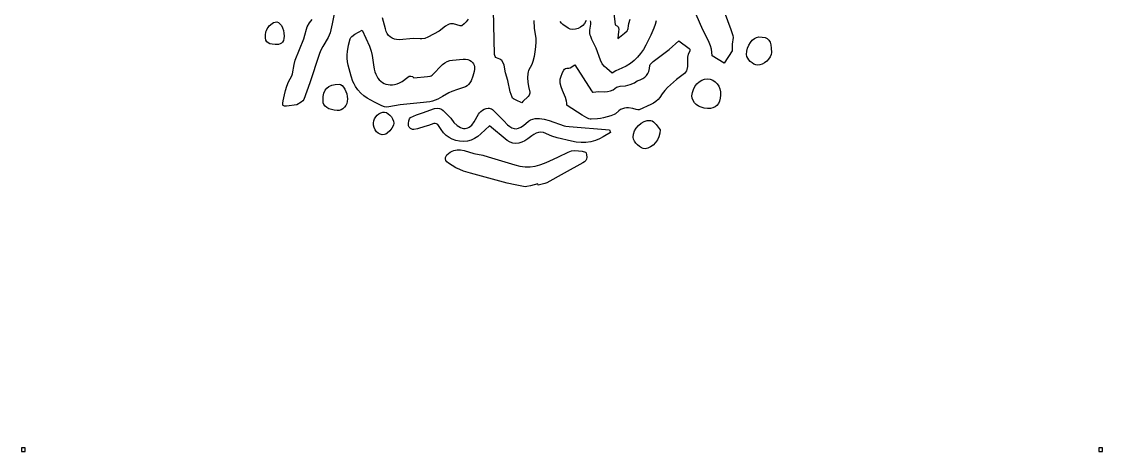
# Model space of a CAD drawing. Header units: centimetres. Extents: x 3.3 to 18.4, y 1.6 to 29.8.
# Drawn here: x 3.35 to 18.36, y 1.57 to 7.53 of the extents above; entities that cross this region are included whole.
import ezdxf

# ---------------------------------------------------------------- set-up
doc = ezdxf.new("R2010")
doc.units = ezdxf.units.CM
doc.layers.add('BOX', color=7, linetype='Continuous')
doc.layers.add('CUT', color=7, linetype='Continuous')

msp = doc.modelspace()

# ---------------------------------------------------------------- linework, layer by layer
at = {"layer": 'BOX'}
for points in [[(3.348186, 1.572466), (3.398186, 1.572466), (3.398186, 1.622466), (3.348186, 1.622466)], [(18.305752, 1.572466), (18.355752, 1.572466), (18.355752, 1.622466), (18.305752, 1.622466)]]:
    msp.add_lwpolyline(points, close=True, dxfattribs=at)
at = {"layer": 'CUT'}
for points in [[(7.709452, 7.756287), (7.6609, 7.501957), (7.630418, 7.376544), (7.619258, 7.343908), (7.604956, 7.312201), (7.532805, 7.189374), (7.499288, 7.126668), (7.478409, 7.074993), (7.350564, 6.682767), (7.268808, 6.452814), (7.254551, 6.432446), (7.231897, 6.415229), (7.169179, 6.38048), (7.028005, 6.358913), (6.998019, 6.359357), (6.987845, 6.362492), (6.980569, 6.367859), (6.975954, 6.375673), (6.973764, 6.399513), (6.979388, 6.435749), (6.99834, 6.517142), (7.014157, 6.579348), (7.032749, 6.638891), (7.056211, 6.696862), (7.100064, 6.78136), (7.109959, 6.810386), (7.133339, 6.936581), (7.148697, 6.998657), (7.266453, 7.293144), (7.282479, 7.342906), (7.304207, 7.427707), (7.315323, 7.458999), (7.344077, 7.514418), (7.381251, 7.563488)], [(10.459879, 7.546476), (10.467296, 7.443419), (10.487203, 7.299157), (10.4883, 7.25142), (10.483218, 7.183402), (10.474961, 7.115472), (10.463532, 7.048014), (10.448929, 6.98141), (10.432458, 6.938698), (10.388713, 6.856145), (10.381272, 6.835244), (10.377199, 6.813942), (10.374942, 6.753632), (10.378802, 6.692535), (10.387645, 6.631636), (10.403396, 6.554353), (10.403761, 6.538751), (10.397611, 6.512581), (10.384303, 6.491679), (10.307831, 6.426131), (10.294989, 6.405604), (10.214962, 6.441106), (10.179748, 6.460891), (10.166706, 6.472718), (10.15799, 6.486379), (10.133206, 6.560646), (10.098114, 6.715353), (10.065467, 6.8233), (10.048653, 6.930011), (10.037066, 6.962692), (10.017658, 6.991119), (10.004115, 7.003209), (9.98753, 7.013604), (9.967541, 7.022091), (9.943784, 7.028461), (9.934213, 7.034649), (9.925278, 7.047053), (9.918592, 7.062139), (9.915764, 7.076375), (9.900855, 7.689194)], [(13.104311, 7.673405), (13.196947, 7.425174), (13.225026, 7.341594), (13.228214, 7.31317), (13.213334, 7.219829), (13.21281, 7.125981), (13.105153, 6.954893), (12.936043, 7.059096), (12.934767, 7.106471), (12.927249, 7.152574), (12.914521, 7.1977), (12.897616, 7.242148), (12.855411, 7.330194), (12.808901, 7.419091), (12.759871, 7.523958), (12.716953, 7.632059)], [(9.548136, 7.566216), (9.522697, 7.531367), (9.492255, 7.500429), (9.458954, 7.47507), (9.449323, 7.471818), (9.437466, 7.472261), (9.346452, 7.500667), (9.305048, 7.500867), (9.284779, 7.496637), (9.266842, 7.488955), (9.236098, 7.468382), (9.14732, 7.400566), (8.988811, 7.316605), (8.949354, 7.300228), (8.906398, 7.291892), (8.882646, 7.291646), (8.791762, 7.299029), (8.590886, 7.281538), (8.556143, 7.282974), (8.523893, 7.289929), (8.494428, 7.302099), (8.468041, 7.319179), (8.445025, 7.340864), (8.425672, 7.36685), (8.410275, 7.396831), (8.399125, 7.430503), (8.361227, 7.586031)], [(11.185992, 7.548924), (11.163979, 7.504616), (11.14017, 7.478363), (11.109609, 7.456087), (11.074578, 7.438836), (11.037357, 7.427657), (11.000228, 7.423599), (10.965471, 7.427708), (10.935369, 7.441033), (10.863251, 7.492566), (10.843389, 7.512823), (10.828132, 7.535851)], [(12.158779, 7.545507), (12.144253, 7.493896), (12.126385, 7.442967), (12.086225, 7.345412), (12.015341, 7.20653), (11.98141, 7.145476), (11.942928, 7.089626), (11.899962, 7.038884), (11.852579, 6.993154), (11.800846, 6.952342), (11.744831, 6.916353), (11.684601, 6.885092), (11.600912, 6.849716), (11.550694, 6.818369), (11.474575, 6.880132), (11.439867, 6.911685), (11.412012, 6.947035), (11.386218, 6.998058), (11.327212, 7.162712), (11.268475, 7.283345), (11.250372, 7.324134), (11.243694, 7.345717), (11.23984, 7.368547), (11.238319, 7.414971), (11.250437, 7.497134), (11.25166, 7.524322), (11.247838, 7.541051)], [(11.57069, 7.651893), (11.589958, 7.48922), (11.622254, 7.471523), (11.631608, 7.46081), (11.637033, 7.445895), (11.638982, 7.424558), (11.637906, 7.394579), (11.628486, 7.299819), (11.721522, 7.37265), (11.75724, 7.405855), (11.767627, 7.421953), (11.771215, 7.437828), (11.773105, 7.472778), (11.77922, 7.505809), (11.799478, 7.567703)]]:
    msp.add_lwpolyline(points, dxfattribs=at)
for points in [[(6.914812, 7.519765), (6.936058, 7.501996), (6.954828, 7.476676), (6.970516, 7.445318), (6.982511, 7.409437), (6.990207, 7.370545), (6.992994, 7.330157), (6.990521, 7.296559), (6.98323, 7.269614), (6.971667, 7.248743), (6.956381, 7.233368), (6.937919, 7.222911), (6.91683, 7.216791), (6.893662, 7.214431), (6.868962, 7.215252), (6.829427, 7.218139), (6.797168, 7.22497), (6.771915, 7.236499), (6.753394, 7.253476), (6.741336, 7.276654), (6.735468, 7.306786), (6.735518, 7.344622), (6.741214, 7.390915), (6.746982, 7.411211), (6.757193, 7.43206), (6.771052, 7.45271), (6.787768, 7.472407), (6.826595, 7.505928), (6.847119, 7.518245), (6.867327, 7.526597), (6.891699, 7.52847)], [(8.408014, 6.665573), (8.43583, 6.658987), (8.465187, 6.656169), (8.49598, 6.657261), (8.528103, 6.662401), (8.561449, 6.671729), (8.595914, 6.685387), (8.631391, 6.703513), (8.710039, 6.76304), (8.731401, 6.773587), (8.752791, 6.777255), (8.773884, 6.771471), (8.794353, 6.753664), (8.982344, 6.769114), (9.019376, 6.775539), (9.036611, 6.781685), (9.050843, 6.790912), (9.193266, 6.935393), (9.224791, 6.961302), (9.258212, 6.979706), (9.293209, 6.991993), (9.329463, 6.999548), (9.480651, 7.010179), (9.512742, 7.010391), (9.542323, 7.005564), (9.568858, 6.996305), (9.59181, 6.983225), (9.610643, 6.966931), (9.62482, 6.948031), (9.633805, 6.927135), (9.637062, 6.904851), (9.635842, 6.873007), (9.631685, 6.84025), (9.615105, 6.774501), (9.588402, 6.712626), (9.571591, 6.684708), (9.552655, 6.659641), (9.533954, 6.642304), (9.511294, 6.628364), (9.457611, 6.607604), (9.398641, 6.591222), (9.320154, 6.564642), (9.278627, 6.545362), (9.194024, 6.492016), (9.126477, 6.457324), (9.054426, 6.431108), (9.016011, 6.421682), (8.882511, 6.404166), (8.60292, 6.379593), (8.449459, 6.348745), (8.41773, 6.347941), (8.385005, 6.352744), (8.351005, 6.364789), (8.24618, 6.414953), (8.195571, 6.441935), (8.146964, 6.471425), (8.100958, 6.504353), (8.058154, 6.541649), (8.019149, 6.584243), (7.984545, 6.633065), (7.965274, 6.667549), (7.94905, 6.702854), (7.923515, 6.77552), (7.884491, 6.926247), (7.874098, 6.975834), (7.868842, 7.023898), (7.868072, 7.070636), (7.87114, 7.116245), (7.88619, 7.20487), (7.9088, 7.291354), (7.917863, 7.309877), (7.93298, 7.326688), (7.976135, 7.356788), (8.077403, 7.414173), (8.1782, 7.190859), (8.202757, 7.122262), (8.217098, 7.060809), (8.23366, 6.934148), (8.244492, 6.871347), (8.253674, 6.837141), (8.265349, 6.805444), (8.279413, 6.776396), (8.295758, 6.750137), (8.31428, 6.726806), (8.334873, 6.706545), (8.35743, 6.689492), (8.381845, 6.675788)], [(11.61066, 6.623991), (11.625326, 6.629726), (11.660262, 6.635458), (11.735363, 6.643406), (11.796662, 6.661446), (11.856839, 6.683326), (11.893995, 6.709955), (11.937818, 6.725145), (11.973976, 6.741989), (12.003215, 6.761319), (12.026285, 6.783967), (12.043933, 6.810767), (12.056906, 6.84255), (12.065953, 6.880149), (12.071821, 6.924398), (12.077032, 6.938686), (12.088101, 6.952631), (12.116659, 6.97729), (12.338255, 7.146886), (12.474147, 7.268162), (12.618185, 7.161328), (12.626198, 7.152344), (12.629092, 7.124569), (12.605855, 7.081339), (12.596944, 7.04085), (12.595149, 6.911893), (12.587366, 6.870408), (12.579512, 6.850621), (12.568242, 6.831672), (12.552974, 6.81371), (12.533126, 6.796884), (12.44302, 6.729438), (12.357436, 6.657125), (12.317088, 6.617787), (12.278768, 6.575605), (12.242775, 6.530036), (12.209409, 6.480538), (12.18632, 6.451208), (12.156909, 6.425684), (12.122522, 6.40323), (12.084507, 6.383105), (11.923112, 6.31113), (11.903998, 6.30779), (11.881237, 6.311667), (11.833429, 6.325626), (11.773613, 6.335427), (11.745315, 6.33596), (11.717873, 6.332732), (11.691125, 6.325108), (11.664909, 6.312453), (11.639062, 6.29413), (11.596486, 6.25444), (11.576396, 6.24206), (11.52942, 6.223482), (11.426894, 6.197986), (11.385638, 6.189289), (11.34359, 6.183582), (11.258742, 6.177363), (11.242952, 6.178432), (11.226797, 6.182711), (11.196481, 6.197254), (11.13297, 6.236413), (10.922655, 6.370791), (10.920313, 6.375672), (10.919611, 6.402322), (10.915803, 6.428391), (10.901081, 6.479208), (10.858643, 6.578544), (10.839749, 6.628771), (10.828286, 6.680506), (10.82672, 6.707206), (10.828667, 6.734604), (10.834676, 6.762805), (10.8596, 6.828584), (10.875296, 6.860396), (10.886361, 6.87269), (10.901009, 6.881621), (10.920317, 6.88647), (10.945362, 6.886523), (10.963349, 6.889819), (11.030808, 6.93152), (11.259833, 6.57231), (11.277522, 6.554831), (11.282793, 6.553715), (11.322083, 6.560407), (11.36229, 6.561797), (11.443736, 6.559859), (11.484112, 6.562124), (11.523682, 6.570275), (11.562015, 6.587107)], [(13.419227, 7.120982), (13.429808, 7.165156), (13.446425, 7.206391), (13.468106, 7.243293), (13.493879, 7.274468), (13.522775, 7.298525), (13.553822, 7.314069), (13.586048, 7.319708), (13.632779, 7.317639), (13.671007, 7.310171), (13.701413, 7.296466), (13.724676, 7.275683), (13.741476, 7.246985), (13.752493, 7.209531), (13.758405, 7.162483), (13.759892, 7.105), (13.754909, 7.074124), (13.741451, 7.042928), (13.721039, 7.012817), (13.695192, 6.985192), (13.665427, 6.961458), (13.633265, 6.943016), (13.600225, 6.931271), (13.567825, 6.927624), (13.542227, 6.931911), (13.51607, 6.942611), (13.490573, 6.958542), (13.466955, 6.97852), (13.446435, 7.001364), (13.430232, 7.02589), (13.419565, 7.050916), (13.415652, 7.07526)], [(7.536963, 6.492596), (7.546473, 6.540638), (7.562467, 6.579932), (7.585448, 6.610988), (7.615918, 6.634317), (7.654379, 6.650429), (7.701333, 6.659836), (7.757282, 6.663048), (7.77741, 6.658231), (7.797579, 6.644571), (7.816953, 6.62354), (7.834702, 6.596608), (7.84999, 6.565246), (7.861985, 6.530923), (7.869855, 6.49511), (7.872764, 6.459277), (7.870025, 6.425998), (7.861879, 6.395291), (7.848875, 6.367772), (7.831565, 6.344057), (7.810498, 6.324764), (7.786224, 6.310508), (7.759293, 6.301906), (7.730255, 6.299574), (7.687579, 6.303379), (7.649151, 6.311576), (7.615429, 6.323848), (7.58687, 6.339881), (7.563934, 6.359358), (7.547078, 6.381962), (7.53676, 6.40738), (7.533437, 6.435294)], [(12.908693, 6.732699), (12.945133, 6.718344), (12.977587, 6.696909), (13.005327, 6.669275), (13.027627, 6.636323), (13.043758, 6.598934), (13.052993, 6.557989), (13.054605, 6.514369), (13.049407, 6.469285), (13.0391, 6.430367), (13.02371, 6.397643), (13.003262, 6.371139), (12.977783, 6.350882), (12.9473, 6.336899), (12.911837, 6.329216), (12.871423, 6.32786), (12.826205, 6.333039), (12.784768, 6.344207), (12.747841, 6.360768), (12.716152, 6.382127), (12.690431, 6.407688), (12.671408, 6.436854), (12.659811, 6.46903), (12.656369, 6.503619), (12.662193, 6.548762), (12.676549, 6.5923), (12.698136, 6.63279), (12.725653, 6.668791), (12.757798, 6.698864), (12.793271, 6.721565), (12.830771, 6.735456), (12.868995, 6.739093)], [(10.55807, 5.998153), (10.523911, 5.994505), (10.491895, 5.983883), (10.461628, 5.967947), (10.432715, 5.948354), (10.377376, 5.904836), (10.337388, 5.877635), (10.296316, 5.858252), (10.254635, 5.846775), (10.212823, 5.84329), (10.171357, 5.847886), (10.130716, 5.86065), (10.091375, 5.881668), (9.845077, 6.086291), (9.724508, 5.974219), (9.682707, 5.941172), (9.63868, 5.912733), (9.591574, 5.890374), (9.540535, 5.875566), (9.484712, 5.869781), (9.428382, 5.872753), (9.376058, 5.883046), (9.327668, 5.900378), (9.283143, 5.924469), (9.24241, 5.955038), (9.205399, 5.991803), (9.17204, 6.034484), (9.126406, 6.104584), (9.109275, 6.11628), (9.091199, 6.119974), (9.072514, 6.117753), (8.998354, 6.091426), (8.947452, 6.078826), (8.847035, 6.046032), (8.796107, 6.034077), (8.774733, 6.037613), (8.750285, 6.050681), (8.729782, 6.068395), (8.72024, 6.08587), (8.719696, 6.119297), (8.724539, 6.155363), (8.734807, 6.186208), (8.741987, 6.197218), (8.750536, 6.203976), (8.831421, 6.238719), (8.914111, 6.269622), (9.081793, 6.325984), (9.119848, 6.33337), (9.152066, 6.329599), (9.179705, 6.317096), (9.20402, 6.298286), (9.269591, 6.228254), (9.309649, 6.192731), (9.351342, 6.133615), (9.397318, 6.091725), (9.419865, 6.076216), (9.442056, 6.064312), (9.463846, 6.056), (9.485189, 6.051265), (9.506037, 6.050095), (9.526346, 6.052474), (9.546069, 6.05839), (9.56516, 6.067828), (9.583573, 6.080775), (9.601262, 6.097217), (9.634284, 6.14053), (9.691049, 6.24702), (9.707783, 6.26836), (9.726694, 6.287204), (9.747847, 6.303352), (9.771308, 6.316604), (9.797141, 6.326758), (9.825412, 6.333615), (9.840443, 6.333598), (9.856673, 6.329433), (9.872112, 6.322139), (9.884772, 6.312739), (10.042764, 6.154407), (10.096281, 6.10255), (10.127241, 6.076638), (10.157233, 6.058438), (10.186941, 6.048221), (10.217051, 6.046256), (10.248246, 6.052815), (10.28121, 6.068167), (10.316629, 6.092583), (10.38468, 6.150507), (10.414975, 6.168144), (10.445903, 6.180032), (10.477298, 6.18696), (10.508992, 6.189714), (10.540819, 6.189085), (10.604202, 6.180828), (10.674328, 6.163254), (10.880741, 6.087211), (10.903669, 6.081377), (10.951463, 6.07571), (11.510617, 6.033267), (11.527731, 5.996662), (11.424498, 5.933737), (11.372138, 5.904496), (11.317694, 5.881479), (11.250346, 5.864122), (11.18332, 5.856246), (11.116592, 5.856291), (11.050136, 5.862699), (10.983928, 5.87391), (10.786531, 5.920768), (10.708855, 5.944897), (10.594767, 5.993168)], [(8.510897, 6.096142), (8.490615, 6.055177), (8.460282, 6.016043), (8.423831, 5.984394), (8.404541, 5.973143), (8.385197, 5.965882), (8.355386, 5.963193), (8.326795, 5.969928), (8.300344, 5.984635), (8.276949, 6.005862), (8.257531, 6.032156), (8.243007, 6.062065), (8.234296, 6.094136), (8.232315, 6.126917), (8.237317, 6.15654), (8.248543, 6.185019), (8.264968, 6.21137), (8.285564, 6.234613), (8.309304, 6.253766), (8.335163, 6.267846), (8.362111, 6.275871), (8.389124, 6.276861), (8.41365, 6.270042), (8.438483, 6.255701), (8.462141, 6.235345), (8.483141, 6.210483), (8.499999, 6.182624), (8.511233, 6.153275), (8.51536, 6.123945)], [(11.845522, 5.972541), (11.859673, 6.015454), (11.882718, 6.056299), (11.913305, 6.093136), (11.950082, 6.124029), (11.991696, 6.147036), (12.036794, 6.160221), (12.060227, 6.162523), (12.084024, 6.161643), (12.104104, 6.155735), (12.123262, 6.143515), (12.158549, 6.106895), (12.215115, 6.032217), (12.211374, 5.983331), (12.198007, 5.936482), (12.176617, 5.892943), (12.148813, 5.853989), (12.116198, 5.820892), (12.08038, 5.794926), (12.042964, 5.777366), (12.005556, 5.769485), (11.981246, 5.772426), (11.954779, 5.783412), (11.927779, 5.800858), (11.901869, 5.823178), (11.878673, 5.848787), (11.859817, 5.876101), (11.846924, 5.903533), (11.841617, 5.929498)], [(9.277673, 5.569056), (9.254966, 5.58828), (9.24041, 5.607686), (9.233564, 5.62713), (9.233987, 5.64647), (9.241237, 5.665564), (9.254874, 5.684268), (9.274457, 5.70244), (9.299544, 5.719938), (9.324594, 5.733594), (9.349263, 5.743589), (9.397597, 5.753991), (9.444818, 5.753937), (9.491199, 5.746222), (9.628023, 5.705039), (9.750856, 5.678299), (9.827149, 5.657233), (10.194785, 5.546081), (10.267389, 5.527371), (10.340388, 5.516488), (10.410835, 5.517083), (10.479139, 5.527259), (10.545707, 5.545122), (10.61095, 5.568775), (10.675274, 5.596324), (10.802805, 5.655526), (10.936674, 5.723997), (10.982897, 5.738217), (11.031061, 5.743166), (11.080626, 5.741063), (11.130363, 5.73394), (11.179045, 5.723826), (11.183556, 5.719966), (11.187613, 5.711303), (11.193604, 5.684217), (11.195491, 5.651867), (11.191748, 5.623552), (11.181274, 5.605731), (11.163648, 5.58984), (11.142358, 5.575759), (10.8822, 5.428652), (10.641731, 5.297213), (10.613263, 5.285628), (10.519925, 5.26578), (10.516623, 5.280512), (10.414583, 5.253859), (10.364173, 5.244225), (10.339547, 5.242918), (10.315471, 5.244935), (10.202563, 5.266935), (10.09046, 5.293846), (9.580154, 5.428316), (9.485995, 5.458022), (9.431333, 5.479603), (9.378145, 5.505985), (9.326802, 5.536144)]]:
    msp.add_lwpolyline(points, close=True, dxfattribs=at)

doc.saveas('drawing.dxf')
